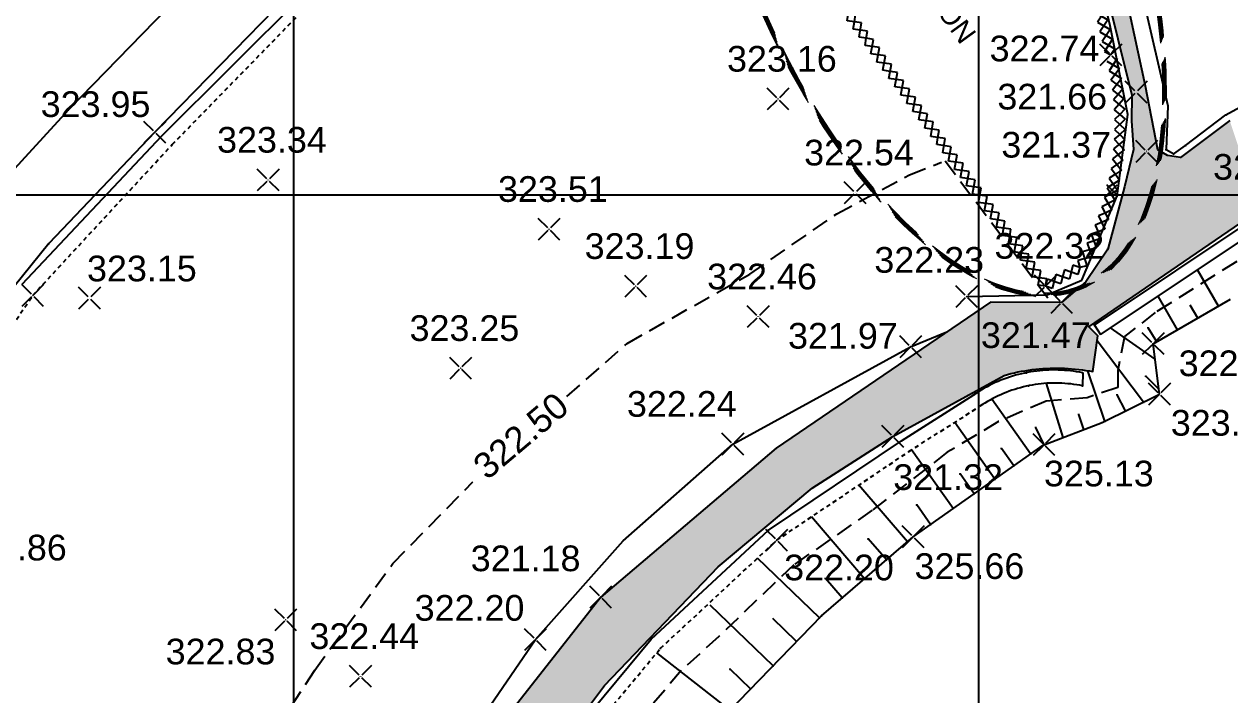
# Model space of a CAD drawing. Extents: x 109417 to 110207, y -57085 to -56659.
# Drawn here: x 109782.2 to 109870.2, y -56763.2 to -56714.3 of the extents above; entities that cross this region are included whole.
import ezdxf
from ezdxf.enums import TextEntityAlignment as Align

# ---------------------------------------------------------------- set-up
doc = ezdxf.new("R2010")
doc.units = 0
doc.header["$MEASUREMENT"] = 0
for name, pattern in [('DOT', [0.55, 0.3, -0.25]), ('TRATTEGGIATA', [0.75, 0.5, -0.25]), ('TRATTEGGIATA2', [0.375, 0.25, -0.125])]:
    doc.linetypes.add(name, pattern=pattern)
for name, color, linetype in [('CLOTURE', 7, 'Continuous'), ('colore lago', 131, 'Continuous'), ('Contorno lago', 150, 'Continuous'), ('Coordinate', 2, 'Continuous'), ('curve livello 1m', 2, 'Continuous'), ('LIN010CO', 2, 'Continuous'), ('LIN018CO', 6, 'Continuous'), ('LIN035CO', 1, 'Continuous'), ('LINCOLO-ROSSO-070', 30, 'Continuous'), ('TALUS', 7, 'Continuous'), ('TEXT035', 1, 'Continuous'), ('Voirie', 7, 'Continuous')]:
    doc.layers.add(name, color=color, linetype=linetype)
doc.styles.add('ARIAL', font='arial.ttf')

# ---------------------------------------------------------------- blocks, each defined once
blk = doc.blocks.new('INVISIBLE')
at = {"color": 0}
for p, q in [((-0.037, 0), (0.037, 0)), ((0, -0.037), (0, 0.037))]:
    blk.add_line(p, q, dxfattribs=at)
at = {"flags": 1}
for tag, p in [('POINTNUMBER', (0, 0)), ('COMMENT', (0, -1.25))]:
    blk.add_attdef(tag, p, '', height=1, dxfattribs=at)
blk = doc.blocks.new('GRILLAGE_NOUV')
at = {"color": 0}
for p, q in [((0.371, 0.385), (0, 0)), ((0.371, -0.385), (0, 0)), ((1.117, -0.385), (0.371, 0.385)), ((1.117, 0.385), (0.371, -0.385)), ((1.487, 0), (1.117, 0.385)), ((1.487, 0), (1.117, -0.385))]:
    blk.add_line(p, q, dxfattribs=at)
blk = doc.blocks.new('XCROSS')
at = {"color": 0}
for p, q in [((-0.375, -0.375), (0.375, 0.375)), ((0.375, -0.375), (-0.375, 0.375))]:
    blk.add_line(p, q, dxfattribs=at)
at = {"flags": 1}
for tag, p in [('POINTNUMBER', (0, 0)), ('COMMENT', (0, -1.25))]:
    blk.add_attdef(tag, p, '', height=1, dxfattribs=at)
blk = doc.blocks.new('quote')
at = {"layer": 'LIN018CO'}
for p, q in [((0.001, 0.001), (-0.001, -0.001)), ((0.001, -0.001), (-0.001, 0.001))]:
    blk.add_line(p, q, dxfattribs=at)
at = {"layer": 'LIN035CO'}
for p, q in [((-0.013, 0.013), (-0.106, 0.106)), ((0.106, 0.106), (0.013, 0.013)), ((-0.013, -0.013), (-0.106, -0.106)), ((0.106, -0.106), (0.013, -0.013))]:
    blk.add_line(p, q, dxfattribs=at)
at = {"layer": 'TEXT035', "style": 'ARIAL'}
blk.add_attdef('VALORE', text='', height=0.25, dxfattribs=at).set_placement((0, 0.33), align=Align.CENTER)

msp = doc.modelspace()

# ---------------------------------------------------------------- hatches: boundary and pattern name
at = {"layer": 'colore lago', "linetype": 'Continuous', "lineweight": 0}
msp.add_hatch(color=256, dxfattribs=at).paths.add_polyline_path([(109860.591, -56737.017), (109859.94, -56736.352), (109872.409, -56727.82), (109870.221, -56721.298), (109866.639, -56723.984), (109865.672, -56723.845), (109864.973, -56723.433), (109864.078, -56718.785), (109861.479, -56706.683), (109856.187, -56684.33), (109853.98, -56679.594), (109854.256, -56677.312), (109859.448, -56673.292), (109858.171, -56672.086), (109854.558, -56674.834), (109854.439, -56674.922), (109854.322, -56675.014), (109854.209, -56675.111), (109854.099, -56675.211), (109853.993, -56675.315), (109853.89, -56675.422), (109853.791, -56675.533), (109853.696, -56675.647), (109853.604, -56675.764), (109853.517, -56675.885), (109853.434, -56676.008), (109853.356, -56676.134), (109853.281, -56676.263), (109853.211, -56676.394), (109853.146, -56676.528), (109853.085, -56676.663), (109853.029, -56676.801), (109852.978, -56676.941), (109852.932, -56677.082), (109852.89, -56677.225), (109852.853, -56677.369), (109852.821, -56677.514), (109852.795, -56677.66), (109852.773, -56677.807), (109852.756, -56677.955), (109852.745, -56678.103), (109852.738, -56678.252), (109852.737, -56678.4), (109852.74, -56678.549), (109852.749, -56678.697), (109852.763, -56678.845), (109852.782, -56678.993), (109852.806, -56679.14), (109852.835, -56679.285), (109852.869, -56679.43), (109852.908, -56679.574), (109852.951, -56679.716), (109853, -56679.856), (109853.053, -56679.995), (109855.053, -56686.166), (109860.03, -56707.177), (109863.076, -56719.433), (109863.049, -56721.319), (109863.19, -56723.405), (109862.541, -56726.123), (109861.336, -56730.678), (109859.709, -56733.076), (109857.953, -56734.576), (109852.748, -56734.562), (109837.121, -56745.215), (109824.304, -56756.087), (109813.982, -56769.242), (109807.39, -56778.524), (109800.821, -56788.888), (109795.769, -56799.112), (109791.348, -56811.811), (109782.392, -56840.949), (109788.374, -56841.392), (109790.505, -56831.803), (109796.004, -56810.169), (109798.883, -56802.179), (109803.283, -56794.329), (109808.483, -56786.754), (109819.032, -56769.932), (109824.583, -56762.526), (109832.868, -56753.88), (109839.74, -56748.123), (109845.63, -56744.356), (109853.747, -56739.894), (109854.127, -56739.791), (109854.639, -56739.673), (109855.154, -56739.574), (109855.672, -56739.494), (109856.194, -56739.434), (109856.717, -56739.392), (109857.241, -56739.37), (109857.766, -56739.367), (109858.29, -56739.384), (109858.814, -56739.42), (109859.336, -56739.476), (109859.855, -56739.551), (109860.242, -56739.621)])

# ---------------------------------------------------------------- linework, layer by layer
at = {"linetype": 'Continuous'}
for p, q in [((109860.345, -56736.229, 321.827), (109872.473, -56728.131, 322.155)), ((109860.8, -56736.911, 321.827), (109872.928, -56728.813, 322.155))]:
    msp.add_line(p, q, dxfattribs=at)
at = {"layer": 'CLOTURE'}
for p, q in [((109861.264, -56716.95), (109862.176, -56717.498)), ((109862.012, -56716.767), (109861.422, -56717.653)), ((109861.422, -56717.653), (109861.869, -56717.934)), ((109861.869, -56717.934), (109861.553, -56718.357)), ((109862.313, -56718.23), (109861.659, -56719.07)), ((109862.176, -56717.498), (109861.869, -56717.934)), ((109861.869, -56717.934), (109862.313, -56718.23)), ((109861.553, -56718.357), (109862.423, -56718.97)), ((109861.659, -56719.07), (109862.085, -56719.382)), ((109862.423, -56718.97), (109862.085, -56719.382)), ((109862.085, -56719.382), (109861.739, -56719.781)), ((109861.739, -56719.781), (109862.561, -56720.457)), ((109862.505, -56719.71), (109861.792, -56720.5)), ((109862.085, -56719.382), (109862.505, -56719.71)), ((109861.792, -56720.5), (109862.194, -56720.843)), ((109862.194, -56720.843), (109861.819, -56721.215)), ((109862.561, -56720.457), (109862.194, -56720.843)), ((109862.194, -56720.843), (109862.589, -56721.2)), ((109861.819, -56721.215), (109862.59, -56721.949)), ((109862.589, -56721.2), (109861.82, -56721.935)), ((109862.563, -56722.692), (109861.742, -56723.37)), ((109862.195, -56722.307), (109861.794, -56722.651)), ((109861.794, -56722.651), (109862.509, -56723.439)), ((109861.82, -56721.935), (109862.195, -56722.307)), ((109862.59, -56721.949), (109862.195, -56722.307)), ((109862.195, -56722.307), (109862.563, -56722.692)), ((109861.742, -56723.37), (109862.089, -56723.768)), ((109862.509, -56723.439), (109862.089, -56723.768)), ((109862.428, -56724.179), (109861.559, -56724.794)), ((109862.089, -56723.768), (109861.664, -56724.081)), ((109861.664, -56724.081), (109862.319, -56724.92)), ((109862.089, -56723.768), (109862.428, -56724.179)), ((109861.876, -56725.216), (109861.429, -56725.498)), ((109861.559, -56724.794), (109861.876, -56725.216)), ((109862.319, -56724.92), (109861.876, -56725.216)), ((109861.876, -56725.216), (109862.184, -56725.652)), ((109862.184, -56725.652), (109861.273, -56726.201)), ((109861.273, -56726.201), (109861.558, -56726.646)), ((109861.429, -56725.498), (109862.021, -56726.383)), ((109861.833, -56727.102), (109860.884, -56727.584)), ((109861.558, -56726.646), (109861.092, -56726.894)), ((109861.092, -56726.894), (109861.617, -56727.819)), ((109862.021, -56726.383), (109861.558, -56726.646)), ((109861.558, -56726.646), (109861.833, -56727.102)), ((109860.884, -56727.584), (109861.135, -56728.048)), ((109861.617, -56727.819), (109861.135, -56728.048)), ((109861.376, -56728.523), (109860.394, -56728.934)), ((109861.135, -56728.048), (109860.652, -56728.261)), ((109860.652, -56728.261), (109861.108, -56729.223)), ((109861.135, -56728.048), (109861.376, -56728.523)), ((109860.611, -56729.415), (109860.114, -56729.593)), ((109860.114, -56729.593), (109860.498, -56730.585)), ((109860.394, -56728.934), (109860.611, -56729.415)), ((109861.108, -56729.223), (109860.611, -56729.415)), ((109860.611, -56729.415), (109860.817, -56729.907)), ((109860.817, -56729.907), (109859.807, -56730.245)), ((109859.807, -56730.245), (109859.989, -56730.741)), ((109860.498, -56730.585), (109859.989, -56730.741)), ((109860.157, -56731.246), (109859.126, -56731.509)), ((109859.989, -56730.741), (109859.479, -56730.881)), ((109859.479, -56730.881), (109859.79, -56731.899)), ((109859.989, -56730.741), (109860.157, -56731.246)), ((109859.126, -56731.509), (109859.27, -56732.017)), ((109859.79, -56731.899), (109859.27, -56732.017))]:
    msp.add_line(p, q, dxfattribs=at)
at = {"layer": 'Contorno lago', "linetype": 'Continuous', "elevation": 322.711, "flags": 128}
for points in [[(109870.221, -56721.298), (109866.639, -56723.984), (109865.672, -56723.845), (109864.973, -56723.433), (109864.078, -56718.785), (109861.479, -56706.683), (109856.187, -56684.33), (109853.98, -56679.594), (109854.256, -56677.312), (109859.448, -56673.292)], [(109860.03, -56707.177), (109863.076, -56719.433), (109863.049, -56721.319), (109863.19, -56723.405), (109862.541, -56726.123), (109861.336, -56730.678), (109859.709, -56733.076), (109857.953, -56734.576), (109852.748, -56734.562), (109837.121, -56745.215), (109824.304, -56756.087), (109813.982, -56769.242)], [(109819.032, -56769.932), (109824.583, -56762.526), (109832.868, -56753.88), (109839.74, -56748.123), (109845.63, -56744.356), (109853.747, -56739.894), (109854.001, -56739.826), (109854.255, -56739.762), (109854.511, -56739.703), (109854.767, -56739.649), (109855.025, -56739.599), (109855.283, -56739.554), (109855.543, -56739.514), (109855.803, -56739.479), (109856.063, -56739.449), (109856.324, -56739.423), (109856.586, -56739.403), (109856.848, -56739.387), (109857.11, -56739.376), (109857.372, -56739.369), (109857.635, -56739.368), (109857.897, -56739.372), (109858.159, -56739.38), (109858.421, -56739.393), (109858.683, -56739.411), (109858.944, -56739.434), (109859.205, -56739.462), (109859.466, -56739.495), (109859.725, -56739.532), (109859.984, -56739.574), (109860.242, -56739.621), (109860.591, -56737.017), (109859.94, -56736.352), (109872.409, -56727.82)]]:
    msp.add_lwpolyline(points, dxfattribs=at)
at = {"layer": 'Coordinate'}
for p, q in [((109801.885, -56659.48), (109801.885, -56967.124)), ((109851.885, -56659.48), (109851.885, -56874.955)), ((109873.873, -56726.75), (109586.949, -56726.75))]:
    msp.add_line(p, q, dxfattribs=at)
at = {"layer": 'curve livello 1m', "color": 152, "linetype": 'TRATTEGGIATA2', "ltscale": 5}
for points in [[(109821.84, -56741.445), (109826.245, -56737.559), (109835.185, -56732.507), (109841.536, -56728.099), (109846.848, -56725.249), (109849.18, -56724.342)], [(109849.458, -56724.234), (109857.039, -56734.362)], [(109875.498, -56728.586), (109864.792, -56735.307), (109862.551, -56737.049), (109862.053, -56739.538), (109862.053, -56740.783), (109859.813, -56741.53), (109856.825, -56741.779), (109853.339, -56743.272), (109849.605, -56745.512), (109844.127, -56749.744), (109838.401, -56753.727), (109832.924, -56758.954), (109830.185, -56761.443), (109824.683, -56767.951)], [(109784.702, -56781.653), (109790.799, -56778.284), (109795.613, -56773.471), (109803.432, -56761.406), (109809.133, -56753.634), (109814.966, -56747.67), (109814.966, -56747.67)]]:
    msp.add_lwpolyline(points, dxfattribs=at)
at = {"layer": 'LIN010CO', "linetype": 'Continuous'}
for p, q in [((109869.401, -56734.832, 323.29), (109867.873, -56732.188, 322.018)), ((109866.409, -56736.562, 322.877), (109864.993, -56734.112, 321.94)), ((109864.635, -56737.587, 322.632), (109870.286, -56734.321, 323.412)), ((109867.883, -56735.71, 323.08), (109867.344, -56734.776, 323.08)), ((109864.776, -56738.707, 322.817), (109861.512, -56736.436, 321.846)), ((109864.895, -56737.437, 322.668), (109864.28, -56736.421, 322.668)), ((109863.935, -56741.843, 323.637), (109860.542, -56737.382, 321.496)), ((109865.097, -56741.27, 323.239), (109864.635, -56737.587, 322.632)), ((109861.112, -56743.236, 324.602), (109859.868, -56739.555, 321.491)), ((109865.051, -56740.899, 323.178), (109864.107, -56739.955, 323.178)), ((109858.056, -56744.43, 324.977), (109856.848, -56740.48, 322.285)), ((109855.689, -56745.63, 325.183), (109852.861, -56741.623, 322.266)), ((109860.905, -56743.338, 324.673), (109865.097, -56741.27, 323.239)), ((109862.619, -56742.493, 324.087), (109862.005, -56741.316, 324.087)), ((109859.567, -56743.851, 324.816), (109859.2, -56742.745, 324.816)), ((109853.076, -56747.474, 325.328), (109850.148, -56743.326, 322.262)), ((109856.67, -56744.961, 325.124), (109856.078, -56743.697, 325.124)), ((109856.597, -56744.989, 325.132), (109860.905, -56743.338, 324.673)), ((109850.031, -56749.623, 325.498), (109847.003, -56745.332, 322.263)), ((109847.113, -56751.682, 325.661), (109856.597, -56744.989, 325.132)), ((109854.455, -56746.5, 325.251), (109853.559, -56745.231, 325.251)), ((109851.563, -56748.542, 325.413), (109850.543, -56747.096, 325.413)), ((109846.702, -56752.037, 325.683), (109843.144, -56747.914, 322.238)), ((109848.39, -56750.781, 325.59), (109847.38, -56749.351, 325.59)), ((109843.571, -56754.739, 325.853), (109839.684, -56750.235, 322.213)), ((109840.427, -56757.451, 326.024), (109847.113, -56751.682, 325.661)), ((109845.157, -56753.37, 325.767), (109843.837, -56751.841, 325.767)), ((109840.276, -56757.608, 326.03), (109835.754, -56753.234, 322.193)), ((109841.941, -56756.145, 325.942), (109840.707, -56754.715, 325.942)), ((109836.893, -56761.104, 326.153), (109832.307, -56756.668, 326.153)), ((109833.665, -56764.441, 326.271), (109840.427, -56757.451, 326.024)), ((109838.61, -56759.33, 326.09), (109836.874, -56757.65, 326.09)), ((109833.76, -56764.343, 326.268), (109828.391, -56760.158, 322.175)), ((109835.256, -56762.797, 326.213), (109833.749, -56761.34, 326.213))]:
    msp.add_line(p, q, dxfattribs=at)
at = {"layer": 'LINCOLO-ROSSO-070', "linetype": 'TRATTEGGIATA', "lineweight": 0, "ltscale": 6}
msp.add_ellipse((109848.165, -56704.981, 319.564), major_axis=(-10.928, 28.465), ratio=0.464899, dxfattribs=at)
for points, knots in [([(109837.148, -56676.282, 319.564), (109836.287, -56676.613, 319.564), (109835.494, -56677.118, 319.564), (109833.369, -56679.116, 319.564), (109832.294, -56681.094, 319.564), (109831.117, -56685.392, 319.564), (109830.831, -56687.482, 319.564), (109830.703, -56692.05, 319.564), (109830.86, -56694.525, 319.564), (109831.683, -56700.217, 319.564), (109832.448, -56703.478, 319.564), (109834.533, -56709.97, 319.564), (109835.859, -56713.198, 319.564), (109838.824, -56719.047, 319.564), (109840.44, -56721.691, 319.564), (109843.835, -56726.294, 319.564), (109845.609, -56728.264, 319.564), (109849.202, -56731.424, 319.564), (109851.02, -56732.606, 319.564), (109854.206, -56733.911, 319.564), (109855.596, -56734.188, 319.564), (109858.229, -56734.088, 319.564), (109859.465, -56733.693, 319.564), (109861.821, -56732.121, 319.564), (109862.882, -56730.828, 319.564), (109864.498, -56727.497, 319.564), (109865.056, -56725.459, 319.564), (109865.583, -56721.22, 319.564), (109865.638, -56719.109, 319.564), (109865.378, -56714.632, 319.564), (109865.064, -56712.269, 319.564), (109863.935, -56706.691, 319.564), (109862.996, -56703.442, 319.564), (109860.65, -56697.19, 319.564), (109859.255, -56694.184, 319.564), (109856.199, -56688.756, 319.564), (109854.551, -56686.317, 319.564), (109851.099, -56682.091, 319.564), (109849.294, -56680.311, 319.564), (109845.812, -56677.673, 319.564), (109844.135, -56676.765, 319.564), (109840.592, -56675.666, 319.564), (109838.755, -56675.665, 319.564), (109837.148, -56676.282, 319.564)], [0, 0, 0, 0, 0.187938, 0.187938, 0.563814, 0.563814, 0.840362, 0.840362, 1.116909, 1.116909, 1.451337, 1.451337, 1.78893, 1.78893, 2.106109, 2.106109, 2.416253, 2.416253, 2.728904, 2.728904, 2.984449, 2.984449, 3.245994, 3.245994, 3.552049, 3.552049, 3.858103, 3.858103, 4.111423, 4.111423, 4.364743, 4.364743, 4.696057, 4.696057, 5.019386, 5.019386, 5.329459, 5.329459, 5.640732, 5.640732, 5.932153, 5.932153, 6.283185, 6.283185, 6.283185, 6.283185]), ([(109837.166, -56676.329, 319.564), (109836.301, -56676.661, 319.564), (109835.505, -56677.17, 319.564), (109833.64, -56678.94, 319.564), (109832.712, -56680.471, 319.564), (109831.379, -56684.247, 319.564), (109830.975, -56686.494, 319.564), (109830.711, -56691.672, 319.564), (109830.892, -56694.639, 319.564), (109831.884, -56700.943, 319.564), (109832.715, -56704.288, 319.564), (109834.893, -56710.744, 319.564), (109836.215, -56713.858, 319.564), (109839.172, -56719.544, 319.564), (109840.792, -56722.132, 319.564), (109844.174, -56726.613, 319.564), (109845.932, -56728.519, 319.564), (109849.393, -56731.484, 319.564), (109851.095, -56732.574, 319.564), (109854.177, -56733.852, 319.564), (109855.572, -56734.136, 319.564), (109858.209, -56734.042, 319.564), (109859.445, -56733.648, 319.564), (109861.614, -56732.197, 319.564), (109862.547, -56731.144, 319.564), (109864.049, -56728.468, 319.564), (109864.62, -56726.847, 319.564), (109865.368, -56723.144, 319.564), (109865.547, -56721.064, 319.564), (109865.498, -56715.998, 319.564), (109865.151, -56712.918, 319.564), (109863.838, -56706.501, 319.564), (109862.859, -56703.16, 319.564), (109860.422, -56696.788, 319.564), (109858.985, -56693.749, 319.564), (109855.867, -56688.333, 319.564), (109854.206, -56685.928, 319.564), (109850.764, -56681.817, 319.564), (109848.985, -56680.105, 319.564), (109845.53, -56677.559, 319.564), (109843.852, -56676.69, 319.564), (109840.421, -56675.717, 319.564), (109838.689, -56675.744, 319.564), (109837.166, -56676.329, 319.564)], [0, 0, 0, 0, 0.190227, 0.190227, 0.499382, 0.499382, 0.808869, 0.808869, 1.13992, 1.13992, 1.482082, 1.482082, 1.810301, 1.810301, 2.125022, 2.125022, 2.431823, 2.431823, 2.725653, 2.725653, 2.983183, 2.983183, 3.246496, 3.246496, 3.509808, 3.509808, 3.773121, 3.773121, 4.036433, 4.036433, 4.368671, 4.368671, 4.709295, 4.709295, 5.037945, 5.037945, 5.348253, 5.348253, 5.655053, 5.655053, 5.94811, 5.94811, 6.283185, 6.283185, 6.283185, 6.283185]), ([(109837.183, -56676.375, 319.564), (109836.314, -56676.709, 319.564), (109835.515, -56677.224, 319.564), (109833.678, -56678.983, 319.564), (109832.77, -56680.477, 319.564), (109831.446, -56684.186, 319.564), (109831.037, -56686.41, 319.564), (109830.758, -56691.557, 319.564), (109830.93, -56694.518, 319.564), (109831.908, -56700.816, 319.564), (109832.731, -56704.159, 319.564), (109834.941, -56710.749, 319.564), (109836.325, -56713.996, 319.564), (109839.496, -56720.019, 319.564), (109841.281, -56722.795, 319.564), (109844.685, -56727.095, 319.564), (109846.269, -56728.758, 319.564), (109849.447, -56731.446, 319.564), (109851.041, -56732.471, 319.564), (109854.126, -56733.801, 319.564), (109855.617, -56734.106, 319.564), (109858.064, -56733.978, 319.564), (109859.063, -56733.7, 319.564), (109860.877, -56732.708, 319.564), (109861.692, -56731.996, 319.564), (109863.402, -56729.786, 319.564), (109864.181, -56728.082, 319.564), (109865.232, -56723.982, 319.564), (109865.494, -56721.575, 319.564), (109865.457, -56716.126, 319.564), (109865.12, -56713.054, 319.564), (109863.82, -56706.622, 319.564), (109862.839, -56703.257, 319.564), (109860.347, -56696.722, 319.564), (109858.838, -56693.553, 319.564), (109855.464, -56687.779, 319.564), (109853.602, -56685.174, 319.564), (109850.119, -56681.261, 319.564), (109848.524, -56679.796, 319.564), (109845.362, -56677.534, 319.564), (109843.794, -56676.734, 319.564), (109840.796, -56675.867, 319.564), (109839.365, -56675.799, 319.564), (109837.762, -56676.176, 319.564), (109837.469, -56676.266, 319.564), (109837.183, -56676.375, 319.564)], [0, 0, 0, 0, 0.192671, 0.192671, 0.496248, 0.496248, 0.804348, 0.804348, 1.135827, 1.135827, 1.478172, 1.478172, 1.820517, 1.820517, 2.162862, 2.162862, 2.439088, 2.439088, 2.715315, 2.715315, 2.991541, 2.991541, 3.204081, 3.204081, 3.41662, 3.41662, 3.721158, 3.721158, 4.031826, 4.031826, 4.364091, 4.364091, 4.707384, 4.707384, 5.050677, 5.050677, 5.39397, 5.39397, 5.669294, 5.669294, 5.944618, 5.944618, 6.219942, 6.219942, 6.283185, 6.283185, 6.283185, 6.283185]), ([(109837.201, -56676.422, 319.564), (109836.327, -56676.758, 319.564), (109835.523, -56677.278, 319.564), (109833.711, -56679.031, 319.564), (109832.822, -56680.496, 319.564), (109831.51, -56684.144, 319.564), (109831.099, -56686.342, 319.564), (109830.81, -56691.388, 319.564), (109830.963, -56694.266, 319.564), (109831.858, -56700.294, 319.564), (109832.599, -56703.442, 319.564), (109834.594, -56709.685, 319.564), (109835.846, -56712.778, 319.564), (109838.733, -56718.59, 319.564), (109840.366, -56721.307, 319.564), (109843.536, -56725.659, 319.564), (109845.036, -56727.401, 319.564), (109848.077, -56730.319, 319.564), (109849.616, -56731.497, 319.564), (109852.63, -56733.204, 319.564), (109854.104, -56733.735, 319.564), (109856.885, -56734.105, 319.564), (109858.193, -56733.946, 319.564), (109860.539, -56732.939, 319.564), (109861.577, -56732.096, 319.564), (109863.396, -56729.673, 319.564), (109864.14, -56728.026, 319.564), (109865.167, -56724.047, 319.564), (109865.432, -56721.692, 319.564), (109865.421, -56716.387, 319.564), (109865.114, -56713.413, 319.564), (109863.924, -56707.275, 319.564), (109863.044, -56704.113, 319.564), (109860.801, -56697.925, 319.564), (109859.439, -56694.901, 319.564), (109856.374, -56689.304, 319.564), (109854.671, -56686.731, 319.564), (109851.414, -56682.693, 319.564), (109849.888, -56681.111, 319.564), (109846.828, -56678.545, 319.564), (109845.296, -56677.559, 319.564), (109842.328, -56676.256, 319.564), (109840.893, -56675.937, 319.564), (109838.729, -56675.987, 319.564), (109837.94, -56676.139, 319.564), (109837.201, -56676.422, 319.564)], [0, 0, 0, 0, 0.195285, 0.195285, 0.494278, 0.494278, 0.800254, 0.800254, 1.124076, 1.124076, 1.447899, 1.447899, 1.771721, 1.771721, 2.095544, 2.095544, 2.361503, 2.361503, 2.627463, 2.627463, 2.893422, 2.893422, 3.159382, 3.159382, 3.425342, 3.425342, 3.71938, 3.71938, 4.025017, 4.025017, 4.348516, 4.348516, 4.672016, 4.672016, 4.995515, 4.995515, 5.319014, 5.319014, 5.585408, 5.585408, 5.851802, 5.851802, 6.118195, 6.118195, 6.283185, 6.283185, 6.283185, 6.283185]), ([(109837.219, -56676.469, 319.564), (109836.337, -56676.808, 319.564), (109835.527, -56677.336, 319.564), (109833.748, -56679.078, 319.564), (109832.882, -56680.5, 319.564), (109831.609, -56683.992, 319.564), (109831.2, -56686.061, 319.564), (109830.872, -56690.673, 319.564), (109830.952, -56693.216, 319.564), (109831.595, -56698.562, 319.564), (109832.158, -56701.364, 319.564), (109833.717, -56706.992, 319.564), (109834.714, -56709.817, 319.564), (109837.057, -56715.253, 319.564), (109838.404, -56717.863, 319.564), (109841.335, -56722.647, 319.564), (109842.918, -56724.821, 319.564), (109846.188, -56728.55, 319.564), (109847.875, -56730.105, 319.564), (109851.211, -56732.464, 319.564), (109852.859, -56733.268, 319.564), (109855.983, -56734.056, 319.564), (109857.458, -56734.038, 319.564), (109860.104, -56733.18, 319.564), (109861.274, -56732.338, 319.564), (109863.206, -56729.909, 319.564), (109863.968, -56728.321, 319.564), (109865.026, -56724.535, 319.564), (109865.32, -56722.337, 319.564), (109865.419, -56717.514, 319.564), (109865.223, -56714.89, 319.564), (109864.356, -56709.435, 319.564), (109863.685, -56706.606, 319.564), (109861.927, -56700.98, 319.564), (109860.839, -56698.185, 319.564), (109858.337, -56692.863, 319.564), (109856.923, -56690.337, 319.564), (109853.889, -56685.768, 319.564), (109852.269, -56683.725, 319.564), (109848.958, -56680.294, 319.564), (109847.268, -56678.907, 319.564), (109843.957, -56676.904, 319.564), (109842.337, -56676.29, 319.564), (109839.533, -56675.919, 319.564), (109838.32, -56676.046, 319.564), (109837.219, -56676.469, 319.564)], [0, 0, 0, 0, 0.198558, 0.198558, 0.490409, 0.490409, 0.782261, 0.782261, 1.074112, 1.074112, 1.365964, 1.365964, 1.657816, 1.657816, 1.949667, 1.949667, 2.241519, 2.241519, 2.533371, 2.533371, 2.825222, 2.825222, 3.117074, 3.117074, 3.408926, 3.408926, 3.700777, 3.700777, 3.992629, 3.992629, 4.28448, 4.28448, 4.576332, 4.576332, 4.868184, 4.868184, 5.160035, 5.160035, 5.451887, 5.451887, 5.743739, 5.743739, 6.03559, 6.03559, 6.283185, 6.283185, 6.283185, 6.283185])]:
    msp.add_open_spline(points, degree=3, knots=knots, dxfattribs=at)
at = {"layer": 'TALUS', "linetype": 'Continuous'}
for p, q in [((109861.507, -56714.389, 322.642), (109854.79, -56686.196, 323.53)), ((109861.072, -56700.08, 322.722), (109865.699, -56720.21, 322.307)), ((109804.671, -56710.046, 324.076), (109792.251, -56722.422, 323.908)), ((109862.784, -56720.846, 322.404), (109861.507, -56714.389, 322.642)), ((109869.942, -56720.88, 322.255), (109874.528, -56718.352, 322.247)), ((109862.016, -56726.791, 322.367), (109862.784, -56720.846, 322.404)), ((109865.699, -56720.21, 322.307), (109865.577, -56723.416, 321.805)), ((109866.997, -56723.103, 321.906), (109869.942, -56720.88, 322.255)), ((109792.251, -56722.422, 323.908), (109782.037, -56733.258, 323.887)), ((109865.577, -56723.416, 321.805), (109866.136, -56723.735, 321.798)), ((109866.136, -56723.735, 321.798), (109866.997, -56723.103, 321.906)), ((109859.421, -56732.938, 322.287), (109862.016, -56726.791, 322.367)), ((109856.908, -56734.013, 322.251), (109859.421, -56732.938, 322.287)), ((109851.014, -56734.144, 322.229), (109856.908, -56734.013, 322.251)), ((109846.932, -56737.814, 321.972), (109849.577, -56736.724, 321.526)), ((109860.345, -56736.229, 321.827), (109860.8, -56736.911, 321.827)), ((109833.951, -56744.918, 322.237), (109846.932, -56737.814, 321.972)), ((109859.49, -56739.715, 322.296), (109859.487, -56740.665, 322.296)), ((109846.275, -56744.669, 322.263), (109851.543, -56741.309, 322.262)), ((109836.56, -56751.187, 322.196), (109846.275, -56744.669, 322.263)), ((109825.953, -56751.979, 322.241), (109833.951, -56744.918, 322.237)), ((109827.983, -56759.163, 322.177), (109836.56, -56751.187, 322.196)), ((109819.534, -56759.186, 322.198), (109825.953, -56751.979, 322.241)), ((109808.829, -56774.814, 321.984), (109819.534, -56759.186, 322.198)), ((109820.966, -56767.589, 322.13), (109827.983, -56759.163, 322.177))]:
    msp.add_line(p, q, dxfattribs=at)
at = {"layer": 'TALUS', "linetype": 'DOT'}
for p, q in [((109793.027, -56723.044, 323.677), (109805.024, -56710.746, 323.788)), ((109782.845, -56734.065, 323.391), (109793.027, -56723.044, 323.677)), ((109775.786, -56744.47, 323.268), (109782.845, -56734.065, 323.391)), ((109846.795, -56745.464, 322.263), (109851.986, -56742.153, 322.262)), ((109837.152, -56751.934, 322.196), (109846.795, -56745.464, 322.263)), ((109828.675, -56759.817, 322.177), (109837.152, -56751.934, 322.196)), ((109821.728, -56768.159, 322.13), (109828.675, -56759.817, 322.177))]:
    msp.add_line(p, q, dxfattribs=at)
at = {"layer": 'TALUS', "linetype": 'Continuous'}
msp.add_polyline3d([(109859.49, -56739.715, 322.296), (109859.269, -56739.672, 322.295), (109859.048, -56739.634, 322.294), (109858.825, -56739.6, 322.293), (109858.602, -56739.571, 322.292), (109858.378, -56739.547, 322.292), (109858.154, -56739.529, 322.291), (109857.929, -56739.514, 322.29), (109857.704, -56739.505, 322.289), (109857.479, -56739.501, 322.288), (109857.254, -56739.501, 322.287), (109857.029, -56739.507, 322.286), (109856.804, -56739.517, 322.285), (109856.58, -56739.532, 322.284), (109856.356, -56739.553, 322.283), (109856.132, -56739.578, 322.282), (109855.909, -56739.607, 322.281), (109855.687, -56739.642, 322.28), (109855.465, -56739.681, 322.279), (109855.244, -56739.726, 322.279), (109855.025, -56739.775, 322.278), (109854.806, -56739.829, 322.277), (109854.589, -56739.887, 322.276), (109854.373, -56739.95, 322.275), (109854.158, -56740.018, 322.274), (109853.945, -56740.091, 322.273), (109853.734, -56740.168, 322.272), (109853.524, -56740.25, 322.271), (109853.316, -56740.336, 322.27), (109853.11, -56740.427, 322.269), (109852.906, -56740.522, 322.268), (109852.704, -56740.622, 322.267), (109852.505, -56740.726, 322.266), (109852.308, -56740.834, 322.266), (109852.113, -56740.946, 322.265), (109851.92, -56741.063, 322.264), (109851.73, -56741.184, 322.263), (109851.543, -56741.309, 322.262)], dxfattribs=at)
at = {"layer": 'TALUS', "linetype": 'DOT'}
msp.add_polyline3d([(109859.487, -56740.665, 322.296), (109859.273, -56740.623, 322.295), (109859.058, -56740.585, 322.294), (109858.842, -56740.553, 322.293), (109858.626, -56740.525, 322.292), (109858.409, -56740.502, 322.291), (109858.191, -56740.484, 322.291), (109857.973, -56740.471, 322.29), (109857.755, -56740.462, 322.289), (109857.537, -56740.459, 322.288), (109857.319, -56740.46, 322.287), (109857.101, -56740.466, 322.286), (109856.883, -56740.477, 322.285), (109856.665, -56740.493, 322.284), (109856.448, -56740.514, 322.283), (109856.231, -56740.54, 322.282), (109856.015, -56740.57, 322.281), (109855.8, -56740.605, 322.28), (109855.585, -56740.646, 322.279), (109855.371, -56740.69, 322.278), (109855.159, -56740.74, 322.277), (109854.948, -56740.794, 322.276), (109854.737, -56740.853, 322.275), (109854.529, -56740.917, 322.274), (109854.322, -56740.985, 322.273), (109854.116, -56741.058, 322.272), (109853.912, -56741.136, 322.271), (109853.71, -56741.218, 322.27), (109853.509, -56741.305, 322.269), (109853.311, -56741.396, 322.268), (109853.115, -56741.491, 322.268), (109852.921, -56741.591, 322.267), (109852.729, -56741.695, 322.266), (109852.539, -56741.803, 322.265), (109852.352, -56741.916, 322.264), (109852.168, -56742.033, 322.263), (109851.986, -56742.153, 322.262)], dxfattribs=at)
at = {"layer": 'Voirie', "linetype": 'Continuous'}
for p, q in [((109799.825, -56705.74, 324.081), (109785.449, -56720.502, 324.116)), ((109804.324, -56709.23, 324.066), (109791.753, -56722.148, 323.954)), ((109785.449, -56720.502, 324.116), (109773.981, -56733.036, 324.197)), ((109791.753, -56722.148, 323.954), (109784.028, -56730.27, 323.903)), ((109784.028, -56730.27, 323.903), (109776.792, -56739.217, 323.926))]:
    msp.add_line(p, q, dxfattribs=at)

# ---------------------------------------------------------------- block references
ref = msp.add_blockref('quote', (109861.548, -56716.505, 322.736), dxfattribs=dict(xscale=7.500000000000001, yscale=7.500000000000001, zscale=7.500000000000001, rotation=6.832412538883198e-07))
ref.add_attrib('VALORE', '322.74', dxfattribs={"layer": 'TEXT035', "height": 1.875, "rotation": 0, "style": 'ARIAL'}).set_placement((109856.701, -56716.971, 322.736), align=Align.CENTER)
ref = msp.add_blockref('quote', (109837.252, -56719.722, 323.129), dxfattribs=dict(xscale=7.500000000000001, yscale=7.500000000000001, zscale=7.500000000000001, rotation=6.832412538883198e-07))
ref.add_attrib('VALORE', '323.16', dxfattribs={"layer": 'TEXT035', "height": 1.875, "rotation": 0, "style": 'ARIAL'}).set_placement((109837.533, -56717.723, 323.129), align=Align.CENTER)
ref = msp.add_blockref('quote', (109791.753, -56722.148, 323.954), dxfattribs=dict(xscale=7.500000000000001, yscale=7.500000000000001, zscale=7.500000000000001, rotation=6.832412538883198e-07))
ref.add_attrib('VALORE', '323.95', dxfattribs={"layer": 'TEXT035', "height": 1.875, "rotation": 0, "style": 'ARIAL'}).set_placement((109787.43, -56721.034, 323.954), align=Align.CENTER)
ref = msp.add_blockref('quote', (109863.394, -56719.218, 321.661), dxfattribs=dict(xscale=7.500000000000001, yscale=7.500000000000001, zscale=7.500000000000001, rotation=6.832412538883198e-07))
ref.add_attrib('VALORE', '321.66', dxfattribs={"layer": 'TEXT035', "height": 1.875, "rotation": 0, "style": 'ARIAL'}).set_placement((109857.268, -56720.487, 321.661), align=Align.CENTER)
ref = msp.add_blockref('quote', (109800.027, -56725.635, 323.342), dxfattribs=dict(xscale=7.500000000000001, yscale=7.500000000000001, zscale=7.500000000000001, rotation=6.832412538883198e-07))
ref.add_attrib('VALORE', '323.34', dxfattribs={"layer": 'TEXT035', "height": 1.875, "rotation": 0, "style": 'ARIAL'}).set_placement((109800.308, -56723.636, 323.342), align=Align.CENTER)
ref = msp.add_blockref('quote', (109842.88, -56726.572, 322.536), dxfattribs=dict(xscale=7.500000000000001, yscale=7.500000000000001, zscale=7.500000000000001, rotation=6.832412538883198e-07))
ref.add_attrib('VALORE', '322.54', dxfattribs={"layer": 'TEXT035', "height": 1.875, "rotation": 0, "style": 'ARIAL'}).set_placement((109843.161, -56724.573, 322.536), align=Align.CENTER)
ref = msp.add_blockref('quote', (109864.158, -56723.553, 321.367), dxfattribs=dict(xscale=7.500000000000001, yscale=7.500000000000001, zscale=7.500000000000001, rotation=6.832412538883198e-07))
ref.add_attrib('VALORE', '321.37', dxfattribs={"layer": 'TEXT035', "height": 1.875, "rotation": 0, "style": 'ARIAL'}).set_placement((109857.557, -56723.997, 321.367), align=Align.CENTER)
ref = msp.add_blockref('quote', (109872.409, -56727.82, 321.616), dxfattribs=dict(xscale=7.500000000000001, yscale=7.500000000000001, zscale=7.500000000000001, rotation=6.832412538883198e-07))
ref.add_attrib('VALORE', '321.62', dxfattribs={"layer": 'TEXT035', "height": 1.875, "rotation": 0, "style": 'ARIAL'}).set_placement((109873.013, -56725.613, 321.616), align=Align.CENTER)
ref = msp.add_blockref('quote', (109820.532, -56729.229, 323.507), dxfattribs=dict(xscale=7.500000000000001, yscale=7.500000000000001, zscale=7.500000000000001, rotation=6.832412538883198e-07))
ref.add_attrib('VALORE', '323.51', dxfattribs={"layer": 'TEXT035', "height": 1.875, "rotation": 0, "style": 'ARIAL'}).set_placement((109820.813, -56727.23, 323.507), align=Align.CENTER)
ref = msp.add_blockref('quote', (109826.859, -56733.396, 323.187), dxfattribs=dict(xscale=7.500000000000001, yscale=7.500000000000001, zscale=7.500000000000001, rotation=6.832412538883198e-07))
ref.add_attrib('VALORE', '323.19', dxfattribs={"layer": 'TEXT035', "height": 1.875, "rotation": 0, "style": 'ARIAL'}).set_placement((109827.14, -56731.397, 323.187), align=Align.CENTER)
ref = msp.add_blockref('quote', (109856.777, -56733.375, 322.32), dxfattribs=dict(xscale=7.500000000000001, yscale=7.500000000000001, zscale=7.500000000000001, rotation=6.832412538883198e-07))
ref.add_attrib('VALORE', '322.32', dxfattribs={"layer": 'TEXT035', "height": 1.875, "rotation": 0, "style": 'ARIAL'}).set_placement((109857.058, -56731.376, 322.32), align=Align.CENTER)
ref = msp.add_blockref('quote', (109851.014, -56734.144, 322.229), dxfattribs=dict(xscale=7.500000000000001, yscale=7.500000000000001, zscale=7.500000000000001, rotation=6.832412538883198e-07))
ref.add_attrib('VALORE', '322.23', dxfattribs={"layer": 'TEXT035', "height": 1.875, "rotation": 0, "style": 'ARIAL'}).set_placement((109848.286, -56732.403, 322.229), align=Align.CENTER)
ref = msp.add_blockref('quote', (109782.845, -56734.065, 323.391), dxfattribs=dict(xscale=7.500000000000001, yscale=7.500000000000001, zscale=7.500000000000001, rotation=6.832412538883198e-07))
ref.add_attrib('VALORE', '323.39', dxfattribs={"layer": 'TEXT035', "height": 1.875, "rotation": 0, "style": 'ARIAL'}).set_placement((109777.209, -56733.314, 323.391), align=Align.CENTER)
ref = msp.add_blockref('quote', (109786.991, -56734.261, 323.147), dxfattribs=dict(xscale=7.500000000000001, yscale=7.500000000000001, zscale=7.500000000000001, rotation=6.832412538883198e-07))
ref.add_attrib('VALORE', '323.15', dxfattribs={"layer": 'TEXT035', "height": 1.875, "rotation": 0, "style": 'ARIAL'}).set_placement((109790.812, -56733.031, 323.147), align=Align.CENTER)
ref = msp.add_blockref('quote', (109835.8, -56735.618, 322.465), dxfattribs=dict(xscale=7.500000000000001, yscale=7.500000000000001, zscale=7.500000000000001, rotation=6.832412538883198e-07))
ref.add_attrib('VALORE', '322.46', dxfattribs={"layer": 'TEXT035', "height": 1.875, "rotation": 0, "style": 'ARIAL'}).set_placement((109836.081, -56733.619, 322.465), align=Align.CENTER)
ref = msp.add_blockref('quote', (109857.953, -56734.576, 321.474), dxfattribs=dict(xscale=7.500000000000001, yscale=7.500000000000001, zscale=7.500000000000001, rotation=6.832412538883198e-07))
ref.add_attrib('VALORE', '321.47', dxfattribs={"layer": 'TEXT035', "height": 1.875, "rotation": 0, "style": 'ARIAL'}).set_placement((109856.065, -56737.897, 321.474), align=Align.CENTER)
ref = msp.add_blockref('quote', (109814.077, -56739.381, 323.248), dxfattribs=dict(xscale=7.500000000000001, yscale=7.500000000000001, zscale=7.500000000000001, rotation=6.832412538883198e-07))
ref.add_attrib('VALORE', '323.25', dxfattribs={"layer": 'TEXT035', "height": 1.875, "rotation": 0, "style": 'ARIAL'}).set_placement((109814.358, -56737.382, 323.248), align=Align.CENTER)
ref = msp.add_blockref('quote', (109846.932, -56737.814, 321.972), dxfattribs=dict(xscale=7.500000000000001, yscale=7.500000000000001, zscale=7.500000000000001, rotation=6.832412538883198e-07))
ref.add_attrib('VALORE', '321.97', dxfattribs={"layer": 'TEXT035', "height": 1.875, "rotation": 0, "style": 'ARIAL'}).set_placement((109841.987, -56737.944, 321.972), align=Align.CENTER)
ref = msp.add_blockref('quote', (109864.635, -56737.587, 322.632), dxfattribs=dict(xscale=7.500000000000001, yscale=7.500000000000001, zscale=7.500000000000001, rotation=6.832412538883198e-07))
ref.add_attrib('VALORE', '322.63', dxfattribs={"layer": 'TEXT035', "height": 1.875, "rotation": 0, "style": 'ARIAL'}).set_placement((109870.504, -56739.953, 322.632), align=Align.CENTER)
ref = msp.add_blockref('quote', (109833.951, -56744.918, 322.237), dxfattribs=dict(xscale=7.500000000000001, yscale=7.500000000000001, zscale=7.500000000000001, rotation=6.832412538883198e-07))
ref.add_attrib('VALORE', '322.24', dxfattribs={"layer": 'TEXT035', "height": 1.875, "rotation": 0, "style": 'ARIAL'}).set_placement((109830.226, -56742.919, 322.237), align=Align.CENTER)
ref = msp.add_blockref('quote', (109865.097, -56741.27, 323.239), dxfattribs=dict(xscale=7.500000000000001, yscale=7.500000000000001, zscale=7.500000000000001, rotation=6.832412538883198e-07))
ref.add_attrib('VALORE', '323.24', dxfattribs={"layer": 'TEXT035', "height": 1.875, "rotation": 0, "style": 'ARIAL'}).set_placement((109869.929, -56744.299, 323.239), align=Align.CENTER)
ref = msp.add_blockref('quote', (109845.63, -56744.356, 321.324), dxfattribs=dict(xscale=7.500000000000001, yscale=7.500000000000001, zscale=7.500000000000001, rotation=6.832412538883198e-07))
ref.add_attrib('VALORE', '321.32', dxfattribs={"layer": 'TEXT035', "height": 1.875, "rotation": 0, "style": 'ARIAL'}).set_placement((109849.666, -56748.261, 321.324), align=Align.CENTER)
ref = msp.add_blockref('quote', (109856.67, -56744.961, 325.124), dxfattribs=dict(xscale=7.500000000000001, yscale=7.500000000000001, zscale=7.500000000000001, rotation=6.832412538883198e-07))
ref.add_attrib('VALORE', '325.13', dxfattribs={"layer": 'TEXT035', "height": 1.875, "rotation": 0, "style": 'ARIAL'}).set_placement((109860.672, -56748, 325.124), align=Align.CENTER)
ref = msp.add_blockref('quote', (109777.211, -56754.818, 322.862), dxfattribs=dict(xscale=7.500000000000001, yscale=7.500000000000001, zscale=7.500000000000001, rotation=6.832412538883198e-07))
ref.add_attrib('VALORE', '322.86', dxfattribs={"layer": 'TEXT035', "height": 1.875, "rotation": 0, "style": 'ARIAL'}).set_placement((109781.323, -56753.407, 322.862), align=Align.CENTER)
ref = msp.add_blockref('quote', (109837.152, -56751.934, 322.196), dxfattribs=dict(xscale=7.500000000000001, yscale=7.500000000000001, zscale=7.500000000000001, rotation=6.832412538883198e-07))
ref.add_attrib('VALORE', '322.20', dxfattribs={"layer": 'TEXT035', "height": 1.875, "rotation": 0, "style": 'ARIAL'}).set_placement((109841.703, -56754.86, 322.196), align=Align.CENTER)
ref = msp.add_blockref('quote', (109847.113, -56751.682, 325.661), dxfattribs=dict(xscale=7.500000000000001, yscale=7.500000000000001, zscale=7.500000000000001, rotation=6.832412538883198e-07))
ref.add_attrib('VALORE', '325.66', dxfattribs={"layer": 'TEXT035', "height": 1.875, "rotation": 0, "style": 'ARIAL'}).set_placement((109851.221, -56754.759, 325.661), align=Align.CENTER)
ref = msp.add_blockref('quote', (109824.304, -56756.087, 321.182), dxfattribs=dict(xscale=7.500000000000001, yscale=7.500000000000001, zscale=7.500000000000001, rotation=6.832412538883198e-07))
ref.add_attrib('VALORE', '321.18', dxfattribs={"layer": 'TEXT035', "height": 1.875, "rotation": 0, "style": 'ARIAL'}).set_placement((109818.824, -56754.191, 321.182), align=Align.CENTER)
ref = msp.add_blockref('quote', (109819.534, -56759.186, 322.198), dxfattribs=dict(xscale=7.500000000000001, yscale=7.500000000000001, zscale=7.500000000000001, rotation=6.832412538883198e-07))
ref.add_attrib('VALORE', '322.20', dxfattribs={"layer": 'TEXT035', "height": 1.875, "rotation": 0, "style": 'ARIAL'}).set_placement((109814.731, -56757.805, 322.198), align=Align.CENTER)
ref = msp.add_blockref('quote', (109801.313, -56757.749, 322.834), dxfattribs=dict(xscale=7.500000000000001, yscale=7.500000000000001, zscale=7.500000000000001, rotation=6.832412538883198e-07))
ref.add_attrib('VALORE', '322.83', dxfattribs={"layer": 'TEXT035', "height": 1.875, "rotation": 0, "style": 'ARIAL'}).set_placement((109796.553, -56760.994, 322.834), align=Align.CENTER)
ref = msp.add_blockref('quote', (109806.767, -56761.868, 322.436), dxfattribs=dict(xscale=7.500000000000001, yscale=7.500000000000001, zscale=7.500000000000001, rotation=6.832412538883198e-07))
ref.add_attrib('VALORE', '322.44', dxfattribs={"layer": 'TEXT035', "height": 1.875, "rotation": 0, "style": 'ARIAL'}).set_placement((109807.048, -56759.869, 322.436), align=Align.CENTER)
at = {"layer": 'CLOTURE', "row_count": 1, "row_spacing": 0}
for p, xscale, rotation, column_count, column_spacing in [((109861.548, -56716.505, 322.736), 0.9779697194319377, 103.4714732276922, 18, 1.454462482912025), ((109840.204, -56710.468, 323.304), 1.000575792593522, 305.8853861154116, 19, 1.488082833975861), ((109856.777, -56733.375, 322.32), 0.9544192849768203, 28.57824478562891, 2, 1.419437652741752)]:
    msp.add_blockref('GRILLAGE_NOUV', p, dxfattribs=dict(at, xscale=xscale, rotation=rotation, column_count=column_count, column_spacing=column_spacing))
at = {"layer": 'CLOTURE'}
for name, p in [('INVISIBLE', (109862.784, -56720.846, 322.404)), ('XCROSS', (109861.63, -56726.36, 322.552)), ('INVISIBLE', (109862.016, -56726.791, 322.367)), ('INVISIBLE', (109861.336, -56730.678, 321.501)), ('INVISIBLE', (109859.27, -56732.017, 322.414))]:
    msp.add_blockref(name, p, dxfattribs=at)
at = {"layer": 'LIN010CO', "linetype": 'Continuous'}
for p in [(109869.401, -56734.832, 323.29), (109864.28, -56736.421, 322.668), (109866.409, -56736.562, 322.877), (109864.776, -56738.707, 322.817), (109864.107, -56739.955, 323.178), (109862.005, -56741.316, 324.087), (109863.935, -56741.843, 323.637), (109859.2, -56742.745, 324.816), (109862.619, -56742.493, 324.087), (109856.078, -56743.697, 325.124), (109859.567, -56743.851, 324.816), (109860.905, -56743.338, 324.673), (109861.112, -56743.236, 324.602), (109858.056, -56744.43, 324.977), (109853.559, -56745.231, 325.251), (109854.455, -56746.5, 325.251), (109855.689, -56745.63, 325.183), (109850.543, -56747.096, 325.413), (109853.076, -56747.474, 325.328), (109851.563, -56748.542, 325.413), (109847.38, -56749.351, 325.59), (109848.39, -56750.781, 325.59), (109843.837, -56751.841, 325.767), (109845.157, -56753.37, 325.767), (109840.707, -56754.715, 325.942), (109843.571, -56754.739, 325.853), (109841.941, -56756.145, 325.942), (109840.276, -56757.608, 326.03), (109840.427, -56757.451, 326.024), (109833.749, -56761.34, 326.213), (109836.893, -56761.104, 326.153)]:
    msp.add_blockref('INVISIBLE', p, dxfattribs=at)
at = {"layer": 'TALUS'}
for p in [(109869.942, -56720.88, 322.255), (109793.027, -56723.044, 323.677), (109865.577, -56723.416, 321.805), (109866.997, -56723.103, 321.906), (109866.136, -56723.735, 321.798), (109859.421, -56732.938, 322.287), (109849.577, -56736.724, 321.526), (109860.345, -56736.229, 321.827), (109855.364, -56739.701, 322.358), (109859.49, -56739.715, 322.296), (109855.554, -56740.652, 322.353), (109859.487, -56740.665, 322.296), (109851.543, -56741.309, 322.262), (109836.56, -56751.187, 322.196), (109827.983, -56759.163, 322.177), (109828.675, -56759.817, 322.177)]:
    msp.add_blockref('INVISIBLE', p, dxfattribs=at)
at = {"layer": 'Voirie'}
for p in [(109785.449, -56720.502, 324.116), (109784.028, -56730.27, 323.903)]:
    msp.add_blockref('INVISIBLE', p, dxfattribs=at)

# ---------------------------------------------------------------- texts
at = {"layer": 'TEXT035', "linetype": 'Continuous', "lineweight": 0, "style": 'ARIAL'}
msp.add_text("STATION D'EPURATION", height=1.47, rotation=305.92702, dxfattribs=at).set_placement((109836.925, -56696.946))
msp.add_text('322.50', height=1.875, rotation=40.21596, dxfattribs=at).set_placement((109818.471, -56744.295, 321.5), align=Align.MIDDLE)

doc.saveas('drawing.dxf')
